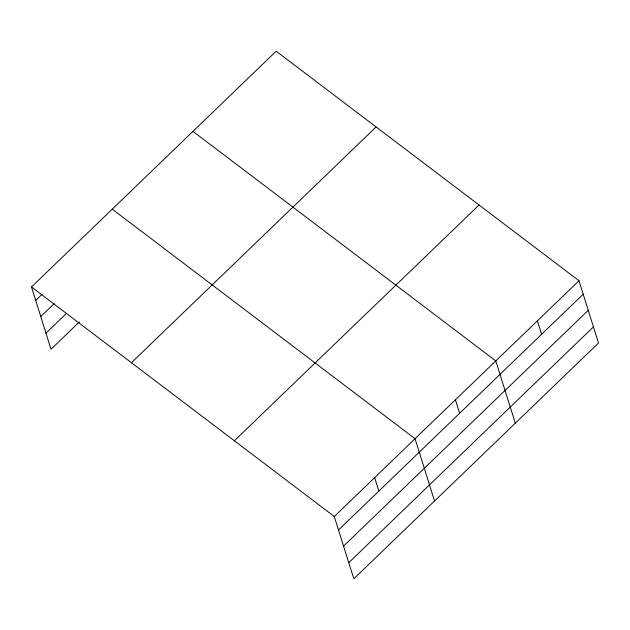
<?xml version="1.0" encoding="UTF-8"?>
<svg xmlns="http://www.w3.org/2000/svg" width="630" height="630" viewBox="0 0 630 630"><rect width="100%" height="100%" fill="white"/><g stroke="black" fill="none" stroke-linecap="round" stroke-linejoin="round"><path stroke-width="0.94" d="M31.5 286.973L276.184 51.203L578.986 280.744L598.5 343.027L353.816 578.797L334.294 516.513L31.5 286.973L51.014 349.256L79.349 321.954M35.721 300.439L42.092 294.297M40.769 316.551L54.227 303.581M45.966 333.144L66.512 313.354M131.426 362.723L376.11 126.953M234.376 440.764L479.06 204.994M334.294 516.513L578.986 280.744M338.515 529.98L583.199 294.21M343.563 546.084L588.247 310.314M348.768 562.684L593.452 326.915M192.993 131.371L495.786 360.903L515.308 423.187M112.25 209.176L415.044 438.708L434.558 500.992M537.382 320.827L541.603 334.286M455.419 399.806L459.632 413.272M374.669 477.611L378.89 491.077"/></g></svg>
